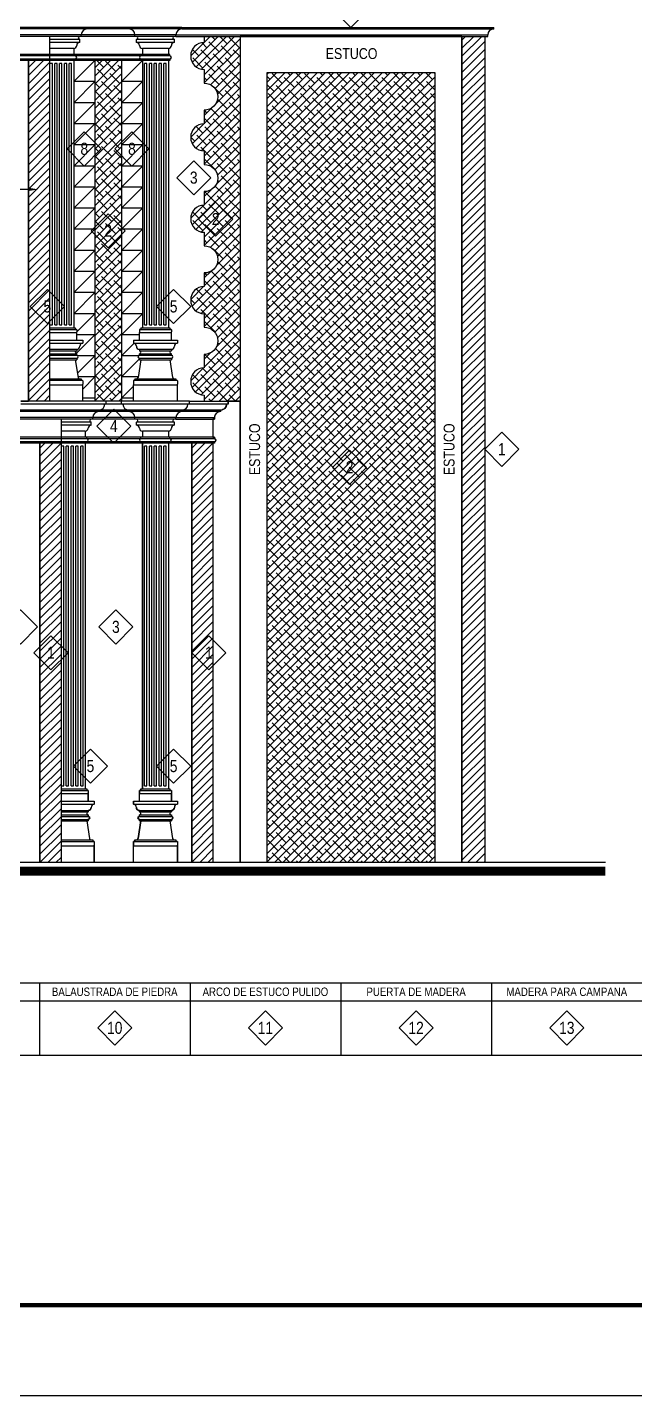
# Model space of a CAD drawing. Header units: millimetres. Extents: x 0 to 273, y 0 to 92.
# Drawn here: x 32.31 to 42.39, y 0 to 22.7 of the extents above; entities that cross this region are included whole.
import ezdxf
from ezdxf.enums import TextEntityAlignment as Align

# ---------------------------------------------------------------- set-up
doc = ezdxf.new("R2010")
doc.units = ezdxf.units.MM
for name, color, linetype in [('Areas', 7, 'Continuous'), ('Ashurados', 8, 'Continuous'), ('FORMATO', 7, 'Continuous'), ('Texto', 7, 'Continuous'), ('Trazo', 7, 'Continuous')]:
    doc.layers.add(name, color=color, linetype=linetype)
doc.styles.add('style4', font='')
doc.styles.get('style4').set_extended_font_data('DaxCondensed')
pattern_1 = [(45, (-145.71266, -76.9695), (-0.06735192, 0.06735192), []), (135, (-145.71266, -76.9695), (-0.202055763, 0.06735192), [0.238125, -0.142875])]
pattern_2 = [(45, (-83.70991, -69.0885), (-0.06735192, 0.06735192), [])]

msp = doc.modelspace()

# ---------------------------------------------------------------- hatches: boundary and pattern name
at = {"layer": 'Ashurados'}
h = msp.add_hatch(dxfattribs=at)
h.set_pattern_fill('ANSI38', color=256, scale=0.03, style=0)
h.paths.add_polyline_path([(35.843, 22.55), (35.248, 22.55), (35.248, 22.45, 1), (35.248, 22), (35.248, 21.775, -1), (35.248, 21.325), (35.248, 21.1, 1), (35.248, 20.65), (35.248, 20.425, -1), (35.248, 19.975), (35.248, 19.75, 1), (35.248, 19.3), (35.248, 19.075, -1), (35.248, 18.625), (35.248, 18.4, 1), (35.248, 17.95), (35.248, 17.725, -1), (35.248, 17.275), (35.248, 17.05, 1), (35.248, 16.6), (35.248, 16.5), (35.643, 16.5), (35.843, 16.5)])
h = msp.add_hatch(dxfattribs=at)
h.set_pattern_fill('ANSI31', color=4, scale=0.03, style=0)
h.set_pattern_definition(pattern_2)
h.paths.add_polyline_path([(39.523, 8.85), (39.903, 8.85), (39.903, 22.55), (39.523, 22.55)])
h = msp.add_hatch(dxfattribs=at)
h.set_pattern_fill('ANSI31', color=4, scale=0.03, style=0)
h.set_pattern_definition(pattern_2)
h.paths.add_polyline_path([(32.683, 22.15), (32.333, 22.15), (32.333, 16.5), (32.683, 16.5)])
h = msp.add_hatch(dxfattribs=at)
h.set_pattern_fill('ANSI38', color=256, scale=0.03, style=0)
h.set_pattern_definition(pattern_1)
h.paths.add_polyline_path([(33.873, 22.15), (33.433, 22.15), (33.433, 16.5), (33.623, 16.5), (33.873, 16.5)])
h = msp.add_hatch(dxfattribs=at)
h.set_pattern_fill('ANSI38', color=256, scale=0.03, style=0)
h.set_pattern_definition(pattern_1)
h.paths.add_polyline_path([(39.073, 21.95), (36.293, 21.95), (36.293, 8.85), (39.073, 8.85)])
h = msp.add_hatch(dxfattribs=at)
h.set_pattern_fill('ANSI31', color=4, scale=0.03, style=0)
h.set_pattern_definition([(45, (-86.22991, -69.0885), (-0.06735192, 0.06735192), [])])
h.paths.add_polyline_path([(32.523, 8.85), (32.873, 8.85), (32.873, 15.8), (32.523, 15.8)])
h = msp.add_hatch(dxfattribs=at)
h.set_pattern_fill('ANSI31', color=4, scale=0.03, style=0)
h.set_pattern_definition(pattern_2)
h.paths.add_polyline_path([(35.043, 8.85), (35.393, 8.85), (35.393, 15.8), (35.043, 15.8)])

# ---------------------------------------------------------------- linework, layer by layer
at = {"layer": 'Areas'}
msp.add_lwpolyline([(36.293, 21.95), (39.073, 21.95), (39.073, 8.85), (39.523, 8.85), (39.523, 22.55), (35.843, 22.55), (35.843, 8.85), (36.293, 8.85)], close=True, dxfattribs=at)
for points in [[(32.203, 16.5), (32.333, 16.5), (32.333, 22.15), (29.538, 22.15)], [(32.003, 8.85), (32.523, 8.85), (32.523, 15.8), (31.878, 15.8)]]:
    msp.add_lwpolyline(points, dxfattribs=at)
for points in [[(35.843, 16.5), (35.643, 16.5), (35.643, 16.45), (35.618, 16.45, -0.414214), (35.518, 16.35), (35.518, 16.325, 0.414214), (35.418, 16.225), (35.418, 16.2), (35.393, 16.2), (35.393, 15.9), (35.418, 15.9), (35.418, 15.875, -1), (35.418, 15.825), (35.418, 15.8), (35.393, 15.8), (35.393, 8.85), (35.843, 8.85)], [(34.223, 15.8), (34.198, 15.8), (33.298, 15.8), (33.273, 15.8), (33.273, 10.065), (33.298, 10.065), (33.298, 10.04), (33.323, 10.04), (33.323, 10), (33.323, 9.86), (33.423, 9.86), (33.423, 9.81, 0.414214), (33.373, 9.76, -0.414214), (33.323, 9.71), (33.323, 9.685, 1), (33.323, 9.635), (33.323, 9.61, -1), (33.323, 9.56), (33.323, 9.535), (33.298, 9.535), (33.344, 9.241, 0.368824), (33.369, 9.22), (33.398, 9.22), (33.398, 9.195), (33.423, 9.195), (33.423, 9.13), (33.423, 8.85), (34.073, 8.85), (34.073, 9.12), (34.073, 9.195), (34.098, 9.195), (34.098, 9.22), (34.126, 9.22, 0.368824), (34.151, 9.241), (34.198, 9.535), (34.173, 9.535), (34.173, 9.56, -1), (34.173, 9.61), (34.173, 9.635, 1), (34.173, 9.685), (34.173, 9.71, -0.414214), (34.123, 9.76, 0.414214), (34.073, 9.81), (34.073, 9.86), (34.173, 9.86), (34.173, 9.99), (34.173, 10.04), (34.198, 10.04), (34.198, 10.065), (34.223, 10.065)], [(35.043, 15.8), (34.678, 15.8), (34.653, 15.8), (34.653, 10.065), (34.678, 10.065), (34.678, 10.04), (34.703, 10.04), (34.703, 10), (34.703, 9.86), (34.803, 9.86), (34.803, 9.81, 0.414214), (34.753, 9.76, -0.414214), (34.703, 9.71), (34.703, 9.685, 1), (34.703, 9.635), (34.703, 9.61, -1), (34.703, 9.56), (34.703, 9.535), (34.678, 9.535), (34.724, 9.241, 0.368824), (34.749, 9.22), (34.778, 9.22), (34.778, 9.195), (34.803, 9.195), (34.803, 9.13), (34.803, 8.85), (35.043, 8.85)]]:
    msp.add_lwpolyline(points, format="xyb", close=True, dxfattribs=at)
at = {"layer": 'FORMATO'}
msp.add_lwpolyline([(0, 0), (68.25, 0), (68.25, 45.75), (0, 45.75)], close=True, dxfattribs=at)
at = {"layer": 'FORMATO', "const_width": 0.075}
msp.add_lwpolyline([(56.025, 1.5), (56.025, 44.25), (1.5, 44.25), (1.5, 1.5)], close=True, dxfattribs=at)
at = {"layer": 'Texto'}
for p, q in [((32.318, 20.012), (32.012, 20.012)), ((10.013, 6.85), (47.513, 6.85)), ((32.513, 6.85), (32.513, 5.65)), ((35.013, 6.85), (35.013, 5.65)), ((37.513, 6.85), (37.513, 5.65)), ((40.013, 6.85), (40.013, 5.65)), ((10.013, 6.55), (47.513, 6.55)), ((10.013, 5.65), (47.513, 5.65))]:
    msp.add_line(p, q, dxfattribs=at)
for points in [[(37.395, 22.983), (37.678, 23.266), (37.961, 22.983), (37.678, 22.7)], [(32.975, 20.683), (33.258, 20.966), (33.54, 20.683), (33.258, 20.4)], [(33.765, 20.683), (34.048, 20.966), (34.33, 20.683), (34.048, 20.4)], [(34.791, 20.206), (35.074, 20.488), (35.356, 20.206), (35.074, 19.923)], [(35.154, 19.519), (35.437, 19.801), (35.72, 19.519), (35.437, 19.236)], [(33.37, 19.325), (33.653, 19.608), (33.935, 19.325), (33.653, 19.042)], [(32.362, 18.069), (32.645, 18.351), (32.928, 18.069), (32.645, 17.786)], [(34.458, 18.069), (34.74, 18.351), (35.023, 18.069), (34.74, 17.786)], [(33.465, 16.083), (33.748, 16.366), (34.03, 16.083), (33.748, 15.8)], [(39.903, 15.7), (40.185, 15.983), (40.468, 15.7), (40.185, 15.417)], [(37.376, 15.4), (37.659, 15.683), (37.942, 15.4), (37.659, 15.117)], [(31.916, 12.752), (32.198, 13.035), (32.481, 12.752), (32.198, 12.469)], [(33.499, 12.752), (33.782, 13.035), (34.065, 12.752), (33.782, 12.469)], [(32.422, 12.325), (32.705, 12.608), (32.988, 12.325), (32.705, 12.042)], [(35.043, 12.325), (35.325, 12.608), (35.608, 12.325), (35.325, 12.042)], [(33.078, 10.443), (33.36, 10.726), (33.643, 10.443), (33.36, 10.16)], [(34.458, 10.443), (34.74, 10.726), (35.023, 10.443), (34.74, 10.16)], [(33.48, 6.1), (33.763, 6.383), (34.045, 6.1), (33.763, 5.817)], [(35.98, 6.1), (36.263, 6.383), (36.545, 6.1), (36.263, 5.817)], [(38.48, 6.1), (38.763, 6.383), (39.045, 6.1), (38.763, 5.817)], [(40.98, 6.1), (41.263, 6.383), (41.545, 6.1), (41.263, 5.817)]]:
    msp.add_lwpolyline(points, close=True, dxfattribs=at)
msp.add_solid([(32.318, 20.042), (32.318, 19.982), (32.498, 20.012)], dxfattribs=at)
at = {"layer": 'Trazo', "color": 4}
for p, q in [((33.208, 22.575), (29.638, 22.575)), ((33.208, 22.55), (29.638, 22.55)), ((33.308, 22.7), (29.738, 22.7)), ((33.308, 22.675), (29.738, 22.675)), ((33.208, 22.55), (33.208, 22.575)), ((34.098, 22.575), (33.208, 22.575)), ((34.098, 22.55), (33.208, 22.55)), ((33.308, 22.675), (33.308, 22.7)), ((33.998, 22.7), (33.308, 22.7)), ((33.998, 22.675), (33.308, 22.675)), ((34.778, 22.575), (39.953, 22.575)), ((34.778, 22.55), (39.953, 22.55)), ((34.878, 22.7), (40.053, 22.7)), ((34.878, 22.675), (40.053, 22.675)), ((39.953, 22.55), (39.953, 22.575)), ((40.053, 22.675), (40.053, 22.7)), ((32.683, 22.25), (29.538, 22.25)), ((34.198, 22.25), (33.108, 22.25)), ((32.683, 22.225), (29.538, 22.225)), ((32.683, 22.175), (29.538, 22.175)), ((32.683, 22.15), (29.538, 22.15)), ((34.198, 22.225), (33.108, 22.225)), ((34.198, 22.175), (33.108, 22.175)), ((34.198, 22.15), (33.108, 22.15)), ((33.498, 16.35), (32.078, 16.35)), ((33.623, 16.5), (32.203, 16.5)), ((33.623, 16.45), (32.203, 16.45)), ((33.498, 16.325), (33.498, 16.35)), ((33.998, 16.35), (33.498, 16.35)), ((33.623, 16.45), (33.623, 16.5)), ((33.873, 16.5), (33.623, 16.5)), ((33.873, 16.45), (33.623, 16.45)), ((35.518, 16.35), (34.878, 16.35)), ((35.003, 16.5), (35.643, 16.5)), ((35.643, 16.45), (35.003, 16.45)), ((35.518, 16.325), (35.518, 16.35)), ((35.643, 16.45), (35.643, 16.5)), ((33.398, 16.225), (31.978, 16.225)), ((33.398, 16.2), (31.978, 16.2)), ((33.498, 16.325), (32.078, 16.325)), ((33.398, 16.2), (33.398, 16.225)), ((34.098, 16.225), (33.398, 16.225)), ((34.098, 16.2), (33.398, 16.2)), ((33.998, 16.325), (33.498, 16.325)), ((34.778, 16.225), (35.418, 16.225)), ((34.778, 16.2), (35.418, 16.2)), ((35.518, 16.325), (34.878, 16.325)), ((35.418, 16.2), (35.418, 16.225)), ((32.873, 15.9), (31.878, 15.9)), ((34.198, 15.9), (33.298, 15.9)), ((35.418, 15.9), (34.678, 15.9)), ((35.418, 15.875), (35.418, 15.9)), ((32.873, 15.875), (31.878, 15.875)), ((32.873, 15.825), (31.878, 15.825)), ((32.873, 15.8), (31.878, 15.8)), ((34.198, 15.875), (33.298, 15.875)), ((34.198, 15.825), (33.298, 15.825)), ((34.198, 15.8), (33.298, 15.8)), ((35.418, 15.875), (34.678, 15.875)), ((35.418, 15.825), (34.678, 15.825)), ((35.418, 15.8), (34.678, 15.8)), ((35.418, 15.825), (35.418, 15.8))]:
    msp.add_line(p, q, dxfattribs=at)
at = {"layer": 'Trazo'}
for p, q in [((32.683, 22.55), (32.683, 16.5)), ((33.183, 22.5), (32.683, 22.5)), ((33.183, 22.45), (33.183, 22.5)), ((34.878, 22.7), (33.998, 22.7)), ((33.998, 22.675), (33.998, 22.7)), ((34.878, 22.675), (33.998, 22.675)), ((34.778, 22.575), (34.098, 22.575)), ((34.098, 22.55), (34.098, 22.575)), ((34.778, 22.55), (34.098, 22.55)), ((34.753, 22.5), (34.123, 22.5)), ((34.123, 22.45), (34.123, 22.5)), ((34.753, 22.45), (34.753, 22.5)), ((34.778, 22.55), (34.778, 22.575)), ((34.878, 22.675), (34.878, 22.7)), ((39.903, 22.55), (39.903, 8.85)), ((33.183, 22.45), (32.683, 22.45)), ((33.083, 22.35), (32.683, 22.35)), ((33.108, 22.25), (32.683, 22.25)), ((33.083, 22.35), (33.083, 22.25)), ((33.108, 22.225), (33.108, 22.25)), ((34.753, 22.45), (34.123, 22.45)), ((34.678, 22.25), (34.198, 22.25)), ((34.198, 22.225), (34.198, 22.25)), ((34.653, 22.35), (34.223, 22.35)), ((34.223, 22.35), (34.223, 22.25)), ((34.653, 22.35), (34.653, 22.25)), ((34.678, 22.225), (34.678, 22.25)), ((33.108, 22.225), (32.683, 22.225)), ((33.108, 22.175), (32.683, 22.175)), ((33.108, 22.15), (32.683, 22.15)), ((32.728, 22.1), (32.688, 22.1)), ((32.688, 17.765), (32.688, 22.1)), ((32.728, 17.765), (32.728, 22.1)), ((32.808, 22.1), (32.768, 22.1)), ((32.768, 17.765), (32.768, 22.1)), ((32.808, 17.765), (32.808, 22.1)), ((32.888, 22.1), (32.848, 22.1)), ((32.848, 17.765), (32.848, 22.1)), ((32.888, 17.765), (32.888, 22.1)), ((32.968, 22.1), (32.928, 22.1)), ((32.928, 17.765), (32.928, 22.1)), ((32.968, 17.765), (32.968, 22.1)), ((33.048, 22.1), (33.008, 22.1)), ((33.008, 17.765), (33.008, 22.1)), ((33.048, 17.765), (33.048, 22.1)), ((33.083, 22.15), (33.083, 17.715)), ((33.108, 22.175), (33.108, 22.15)), ((34.678, 22.225), (34.198, 22.225)), ((34.678, 22.175), (34.198, 22.175)), ((34.198, 22.175), (34.198, 22.15)), ((34.678, 22.15), (34.198, 22.15)), ((34.223, 22.15), (34.223, 17.715)), ((34.298, 22.1), (34.258, 22.1)), ((34.258, 17.765), (34.258, 22.1)), ((34.298, 17.765), (34.298, 22.1)), ((34.378, 22.1), (34.338, 22.1)), ((34.338, 17.765), (34.338, 22.1)), ((34.378, 17.765), (34.378, 22.1)), ((34.458, 22.1), (34.418, 22.1)), ((34.418, 17.765), (34.418, 22.1)), ((34.458, 17.765), (34.458, 22.1)), ((34.538, 22.1), (34.498, 22.1)), ((34.498, 17.765), (34.498, 22.1)), ((34.538, 17.765), (34.538, 22.1)), ((34.618, 22.1), (34.578, 22.1)), ((34.578, 17.765), (34.578, 22.1)), ((34.618, 17.765), (34.618, 22.1)), ((34.653, 22.15), (34.653, 17.715)), ((34.678, 22.175), (34.678, 22.15)), ((32.683, 17.715), (33.108, 17.715)), ((32.688, 17.765), (32.728, 17.765)), ((32.768, 17.765), (32.808, 17.765)), ((32.848, 17.765), (32.888, 17.765)), ((32.928, 17.765), (32.968, 17.765)), ((33.008, 17.765), (33.048, 17.765)), ((33.108, 17.715), (33.108, 17.69)), ((34.198, 17.715), (34.678, 17.715)), ((34.198, 17.715), (34.198, 17.69)), ((34.258, 17.765), (34.298, 17.765)), ((34.338, 17.765), (34.378, 17.765)), ((34.418, 17.765), (34.458, 17.765)), ((34.498, 17.765), (34.538, 17.765)), ((34.578, 17.765), (34.618, 17.765)), ((34.678, 17.715), (34.678, 17.69)), ((32.683, 17.69), (33.123, 17.69)), ((32.683, 17.64), (33.133, 17.64)), ((32.683, 17.51), (33.233, 17.51)), ((33.133, 17.68), (33.133, 17.65)), ((33.133, 17.51), (33.133, 17.64)), ((33.233, 17.51), (33.233, 17.46)), ((34.073, 17.51), (34.803, 17.51)), ((34.073, 17.51), (34.073, 17.46)), ((34.173, 17.68), (34.173, 17.65)), ((34.173, 17.64), (34.703, 17.64)), ((34.173, 17.51), (34.173, 17.64)), ((34.183, 17.69), (34.693, 17.69)), ((34.703, 17.68), (34.703, 17.65)), ((34.703, 17.51), (34.703, 17.64)), ((34.803, 17.51), (34.803, 17.46)), ((32.683, 17.46), (33.233, 17.46)), ((32.683, 17.36), (33.133, 17.36)), ((32.683, 17.335), (33.133, 17.335)), ((32.683, 17.285), (33.133, 17.285)), ((32.683, 17.26), (33.133, 17.26)), ((33.133, 17.36), (33.133, 17.335)), ((33.133, 17.26), (33.133, 17.285)), ((34.073, 17.46), (34.803, 17.46)), ((34.173, 17.36), (34.703, 17.36)), ((34.173, 17.36), (34.173, 17.335)), ((34.173, 17.335), (34.703, 17.335)), ((34.173, 17.285), (34.703, 17.285)), ((34.173, 17.26), (34.173, 17.285)), ((34.173, 17.26), (34.703, 17.26)), ((34.703, 17.36), (34.703, 17.335)), ((34.703, 17.26), (34.703, 17.285)), ((32.683, 17.21), (33.133, 17.21)), ((32.683, 17.185), (33.133, 17.185)), ((33.108, 17.185), (33.154, 16.891)), ((33.133, 17.21), (33.133, 17.185)), ((34.198, 17.185), (34.151, 16.891)), ((34.173, 17.21), (34.703, 17.21)), ((34.173, 17.21), (34.173, 17.185)), ((34.173, 17.185), (34.703, 17.185)), ((34.678, 17.185), (34.724, 16.891)), ((34.703, 17.21), (34.703, 17.185)), ((32.683, 16.87), (33.208, 16.87)), ((32.683, 16.845), (33.223, 16.845)), ((33.208, 16.87), (33.208, 16.845)), ((33.233, 16.835), (33.233, 16.78)), ((34.073, 16.835), (34.073, 16.78)), ((34.083, 16.845), (34.793, 16.845)), ((34.098, 16.87), (34.778, 16.87)), ((34.098, 16.87), (34.098, 16.845)), ((34.778, 16.87), (34.778, 16.845)), ((34.803, 16.835), (34.803, 16.78)), ((32.683, 16.77), (33.233, 16.77)), ((33.233, 16.5), (33.233, 16.77)), ((34.073, 16.77), (34.803, 16.77)), ((34.073, 16.5), (34.073, 16.77)), ((34.803, 16.5), (34.803, 16.77)), ((35.003, 16.5), (33.873, 16.5)), ((33.873, 16.45), (33.873, 16.5)), ((35.003, 16.45), (33.873, 16.45)), ((34.878, 16.35), (33.998, 16.35)), ((33.998, 16.325), (33.998, 16.35)), ((34.878, 16.325), (34.878, 16.35)), ((35.003, 16.45), (35.003, 16.5)), ((35.643, 16.5), (35.843, 16.5)), ((32.873, 16.2), (32.873, 8.85)), ((33.373, 16.15), (32.873, 16.15)), ((33.373, 16.1), (33.373, 16.15)), ((34.878, 16.325), (33.998, 16.325)), ((34.778, 16.225), (34.098, 16.225)), ((34.098, 16.2), (34.098, 16.225)), ((34.778, 16.2), (34.098, 16.2)), ((34.753, 16.15), (34.123, 16.15)), ((34.123, 16.1), (34.123, 16.15)), ((34.753, 16.1), (34.753, 16.15)), ((34.778, 16.2), (34.778, 16.225)), ((35.393, 16.2), (35.393, 15.9)), ((33.373, 16.1), (32.873, 16.1)), ((33.273, 16), (32.873, 16)), ((33.298, 15.9), (32.873, 15.9)), ((33.273, 16), (33.273, 15.9)), ((33.298, 15.875), (33.298, 15.9)), ((34.753, 16.1), (34.123, 16.1)), ((34.678, 15.9), (34.198, 15.9)), ((34.198, 15.875), (34.198, 15.9)), ((34.653, 16), (34.223, 16)), ((34.223, 16), (34.223, 15.9)), ((34.653, 16), (34.653, 15.9)), ((34.678, 15.875), (34.678, 15.9)), ((33.298, 15.875), (32.873, 15.875)), ((33.298, 15.825), (32.873, 15.825)), ((33.298, 15.8), (32.873, 15.8)), ((32.918, 15.75), (32.878, 15.75)), ((32.878, 10.115), (32.878, 15.75)), ((32.918, 10.115), (32.918, 15.75)), ((32.998, 15.75), (32.958, 15.75)), ((32.958, 10.115), (32.958, 15.75)), ((32.998, 10.115), (32.998, 15.75)), ((33.078, 15.75), (33.038, 15.75)), ((33.038, 10.115), (33.038, 15.75)), ((33.078, 10.115), (33.078, 15.75)), ((33.158, 15.75), (33.118, 15.75)), ((33.118, 10.115), (33.118, 15.75)), ((33.158, 10.115), (33.158, 15.75)), ((33.238, 15.75), (33.198, 15.75)), ((33.198, 10.115), (33.198, 15.75)), ((33.238, 10.115), (33.238, 15.75)), ((33.273, 15.8), (33.273, 10.065)), ((33.298, 15.825), (33.298, 15.8)), ((34.678, 15.875), (34.198, 15.875)), ((34.678, 15.825), (34.198, 15.825)), ((34.198, 15.825), (34.198, 15.8)), ((34.678, 15.8), (34.198, 15.8)), ((34.223, 15.8), (34.223, 10.065)), ((34.298, 15.75), (34.258, 15.75)), ((34.258, 10.115), (34.258, 15.75)), ((34.298, 10.115), (34.298, 15.75)), ((34.378, 15.75), (34.338, 15.75)), ((34.338, 10.115), (34.338, 15.75)), ((34.378, 10.115), (34.378, 15.75)), ((34.458, 15.75), (34.418, 15.75)), ((34.418, 10.115), (34.418, 15.75)), ((34.458, 10.115), (34.458, 15.75)), ((34.538, 15.75), (34.498, 15.75)), ((34.498, 10.115), (34.498, 15.75)), ((34.538, 10.115), (34.538, 15.75)), ((34.618, 15.75), (34.578, 15.75)), ((34.578, 10.115), (34.578, 15.75)), ((34.618, 10.115), (34.618, 15.75)), ((34.653, 15.8), (34.653, 10.065)), ((34.678, 15.825), (34.678, 15.8)), ((35.393, 15.8), (35.393, 8.85)), ((32.873, 10.065), (33.298, 10.065)), ((32.873, 10.04), (33.313, 10.04)), ((32.873, 9.99), (33.323, 9.99)), ((32.878, 10.115), (32.918, 10.115)), ((32.958, 10.115), (32.998, 10.115)), ((33.038, 10.115), (33.078, 10.115)), ((33.118, 10.115), (33.158, 10.115)), ((33.198, 10.115), (33.238, 10.115)), ((33.298, 10.065), (33.298, 10.04)), ((33.323, 10.03), (33.323, 10)), ((33.323, 9.86), (33.323, 9.99)), ((34.173, 10.03), (34.173, 10)), ((34.173, 9.99), (34.703, 9.99)), ((34.173, 9.86), (34.173, 9.99)), ((34.183, 10.04), (34.693, 10.04)), ((34.198, 10.065), (34.678, 10.065)), ((34.198, 10.065), (34.198, 10.04)), ((34.258, 10.115), (34.298, 10.115)), ((34.338, 10.115), (34.378, 10.115)), ((34.418, 10.115), (34.458, 10.115)), ((34.498, 10.115), (34.538, 10.115)), ((34.578, 10.115), (34.618, 10.115)), ((34.678, 10.065), (34.678, 10.04)), ((34.703, 10.03), (34.703, 10)), ((34.703, 9.86), (34.703, 9.99)), ((32.873, 9.86), (33.423, 9.86)), ((32.873, 9.81), (33.423, 9.81)), ((33.423, 9.86), (33.423, 9.81)), ((34.073, 9.86), (34.803, 9.86)), ((34.073, 9.86), (34.073, 9.81)), ((34.073, 9.81), (34.803, 9.81)), ((34.803, 9.86), (34.803, 9.81)), ((32.873, 9.71), (33.323, 9.71)), ((32.873, 9.685), (33.323, 9.685)), ((32.873, 9.635), (33.323, 9.635)), ((32.873, 9.61), (33.323, 9.61)), ((32.873, 9.56), (33.323, 9.56)), ((32.873, 9.535), (33.323, 9.535)), ((33.298, 9.535), (33.344, 9.241)), ((33.323, 9.71), (33.323, 9.685)), ((33.323, 9.61), (33.323, 9.635)), ((33.323, 9.56), (33.323, 9.535)), ((34.198, 9.535), (34.151, 9.241)), ((34.173, 9.71), (34.703, 9.71)), ((34.173, 9.71), (34.173, 9.685)), ((34.173, 9.685), (34.703, 9.685)), ((34.173, 9.635), (34.703, 9.635)), ((34.173, 9.61), (34.173, 9.635)), ((34.173, 9.61), (34.703, 9.61)), ((34.173, 9.56), (34.703, 9.56)), ((34.173, 9.56), (34.173, 9.535)), ((34.173, 9.535), (34.703, 9.535)), ((34.678, 9.535), (34.724, 9.241)), ((34.703, 9.71), (34.703, 9.685)), ((34.703, 9.61), (34.703, 9.635)), ((34.703, 9.56), (34.703, 9.535)), ((32.873, 9.22), (33.398, 9.22)), ((32.873, 9.195), (33.413, 9.195)), ((32.873, 9.12), (33.423, 9.12)), ((33.398, 9.22), (33.398, 9.195)), ((33.423, 9.185), (33.423, 9.13)), ((33.423, 8.85), (33.423, 9.12)), ((34.073, 9.185), (34.073, 9.13)), ((34.073, 9.12), (34.803, 9.12)), ((34.073, 8.85), (34.073, 9.12)), ((34.083, 9.195), (34.793, 9.195)), ((34.098, 9.22), (34.778, 9.22)), ((34.098, 9.22), (34.098, 9.195)), ((34.778, 9.22), (34.778, 9.195)), ((34.803, 9.185), (34.803, 9.13)), ((34.803, 8.85), (34.803, 9.12)), ((15.623, 8.85), (41.903, 8.85))]:
    msp.add_line(p, q, dxfattribs=at)
at = {"layer": 'Trazo', "color": 8}
for p, q in [((35.843, 22.55), (35.843, 8.85)), ((39.523, 22.55), (39.523, 8.85)), ((32.333, 22.15), (32.333, 16.5)), ((33.433, 22.15), (33.083, 21.8)), ((33.433, 22.15), (33.433, 16.5)), ((33.873, 22.15), (33.873, 16.5)), ((34.223, 22.15), (33.873, 21.8)), ((33.433, 21.8), (33.083, 21.8)), ((33.433, 21.8), (33.083, 21.45)), ((34.223, 21.8), (33.873, 21.8)), ((34.223, 21.8), (33.873, 21.45)), ((36.293, 8.85), (36.293, 21.95)), ((36.293, 21.95), (39.073, 21.95)), ((39.073, 21.95), (39.073, 8.85)), ((33.433, 21.45), (33.083, 21.45)), ((33.433, 21.45), (33.083, 21.1)), ((34.223, 21.45), (33.873, 21.45)), ((34.223, 21.45), (33.873, 21.1)), ((33.433, 21.1), (33.083, 21.1)), ((33.433, 21.1), (33.083, 20.75)), ((34.223, 21.1), (33.873, 21.1)), ((34.223, 21.1), (33.873, 20.75)), ((33.433, 20.75), (33.083, 20.75)), ((33.433, 20.75), (33.083, 20.4)), ((34.223, 20.75), (33.873, 20.75)), ((34.223, 20.75), (33.873, 20.4)), ((33.433, 20.4), (33.083, 20.4)), ((33.433, 20.4), (33.083, 20.05)), ((34.223, 20.4), (33.873, 20.4)), ((34.223, 20.4), (33.873, 20.05)), ((33.433, 20.05), (33.083, 20.05)), ((33.433, 20.05), (33.083, 19.7)), ((34.223, 20.05), (33.873, 20.05)), ((34.223, 20.05), (33.873, 19.7)), ((33.433, 19.7), (33.083, 19.7)), ((33.433, 19.7), (33.083, 19.35)), ((34.223, 19.7), (33.873, 19.7)), ((34.223, 19.7), (33.873, 19.35)), ((33.433, 19.35), (33.083, 19.35)), ((33.433, 19.35), (33.083, 19)), ((34.223, 19.35), (33.873, 19.35)), ((34.223, 19.35), (33.873, 19)), ((33.433, 19), (33.083, 19)), ((33.433, 19), (33.083, 18.65)), ((34.223, 19), (33.873, 19)), ((34.223, 19), (33.873, 18.65)), ((33.433, 18.65), (33.083, 18.65)), ((33.433, 18.65), (33.083, 18.3)), ((34.223, 18.65), (33.873, 18.65)), ((34.223, 18.65), (33.873, 18.3)), ((33.433, 18.3), (33.083, 18.3)), ((33.433, 18.3), (33.083, 17.95)), ((34.223, 18.3), (33.873, 18.3)), ((34.223, 18.3), (33.873, 17.95)), ((33.433, 17.95), (33.083, 17.95)), ((33.433, 17.95), (33.133, 17.65)), ((34.223, 17.95), (33.873, 17.95)), ((34.223, 17.95), (33.873, 17.6)), ((33.433, 17.6), (33.121, 17.288)), ((33.433, 17.6), (33.133, 17.6)), ((34.173, 17.6), (33.873, 17.6)), ((34.083, 17.46), (33.873, 17.25)), ((33.433, 17.25), (33.143, 16.961)), ((33.433, 17.25), (33.153, 17.25)), ((34.153, 17.25), (33.873, 17.25)), ((34.173, 17.2), (33.873, 16.9)), ((33.433, 16.9), (33.153, 16.9)), ((33.433, 16.9), (33.233, 16.7)), ((34.152, 16.9), (33.873, 16.9)), ((34.073, 16.75), (33.873, 16.55)), ((33.433, 16.55), (33.233, 16.55)), ((34.073, 16.55), (33.873, 16.55)), ((32.523, 15.8), (32.523, 8.85)), ((35.043, 15.8), (35.043, 8.85))]:
    msp.add_line(p, q, dxfattribs=at)
msp.add_lwpolyline([(35.248, 22.55), (35.248, 22.45, 1), (35.248, 22), (35.248, 21.775, -1), (35.248, 21.325), (35.248, 21.1, 1), (35.248, 20.65), (35.248, 20.425, -1), (35.248, 19.975), (35.248, 19.75, 1), (35.248, 19.3), (35.248, 19.075, -1), (35.248, 18.625), (35.248, 18.4, 1), (35.248, 17.95), (35.248, 17.725, -1), (35.248, 17.275), (35.248, 17.05, 1), (35.248, 16.6), (35.248, 16.5)], format="xyb", dxfattribs=at)
at = {"layer": 'Trazo', "const_width": 0.15}
msp.add_lwpolyline([(15.623, 8.7), (41.903, 8.7)], dxfattribs=at)
at = {"layer": 'Trazo'}
for centre, radius, start, end in [((33.183, 22.525), 0.025, 90, 270), ((33.998, 22.575), 0.1, 0, 90), ((34.123, 22.525), 0.025, 270, 90), ((34.753, 22.525), 0.025, 90, 270), ((34.878, 22.575), 0.1, 90, 180), ((33.083, 22.4), 0.05, 270, 0), ((33.183, 22.4), 0.05, 90, 180), ((34.123, 22.4), 0.05, 0, 90), ((34.223, 22.4), 0.05, 180, 270), ((34.653, 22.4), 0.05, 270, 0), ((34.753, 22.4), 0.05, 90, 180), ((33.108, 22.2), 0.025, 270, 90), ((34.198, 22.2), 0.025, 90, 270), ((34.678, 22.2), 0.025, 270, 90), ((33.123, 17.68), 0.01, 0, 90), ((33.123, 17.65), 0.01, 270, 0), ((34.183, 17.68), 0.01, 90, 180), ((34.183, 17.65), 0.01, 180, 270), ((34.693, 17.68), 0.01, 0, 90), ((34.693, 17.65), 0.01, 270, 0), ((33.133, 17.31), 0.025, 90, 270), ((33.133, 17.41), 0.05, 270, 0), ((33.133, 17.235), 0.025, 270, 90), ((33.233, 17.41), 0.05, 90, 180), ((34.073, 17.41), 0.05, 0, 90), ((34.173, 17.41), 0.05, 180, 270), ((34.173, 17.235), 0.025, 90, 270), ((34.173, 17.31), 0.025, 270, 90), ((34.703, 17.31), 0.025, 90, 270), ((34.703, 17.41), 0.05, 270, 0), ((34.703, 17.235), 0.025, 270, 90), ((34.803, 17.41), 0.05, 90, 180), ((33.179, 16.895), 0.025, 189.0193, 270), ((33.223, 16.835), 0.01, 0, 90), ((34.083, 16.835), 0.01, 90, 180), ((34.126, 16.895), 0.025, 270, 350.9807), ((34.749, 16.895), 0.025, 189.0193, 270), ((34.793, 16.835), 0.01, 0, 90), ((33.223, 16.78), 0.01, 270, 0), ((34.083, 16.78), 0.01, 180, 270), ((34.793, 16.78), 0.01, 270, 0), ((33.998, 16.45), 0.1, 180, 270), ((34.878, 16.45), 0.1, 270, 0), ((33.373, 16.175), 0.025, 90, 270), ((33.998, 16.225), 0.1, 0, 90), ((34.123, 16.175), 0.025, 270, 90), ((34.753, 16.175), 0.025, 90, 270), ((34.878, 16.225), 0.1, 90, 180), ((33.273, 16.05), 0.05, 270, 0), ((33.373, 16.05), 0.05, 90, 180), ((34.123, 16.05), 0.05, 0, 90), ((34.223, 16.05), 0.05, 180, 270), ((34.653, 16.05), 0.05, 270, 0), ((34.753, 16.05), 0.05, 90, 180), ((33.298, 15.85), 0.025, 270, 90), ((34.198, 15.85), 0.025, 90, 270), ((34.678, 15.85), 0.025, 270, 90), ((33.313, 10.03), 0.01, 0, 90), ((33.313, 10), 0.01, 270, 0), ((34.183, 10.03), 0.01, 90, 180), ((34.183, 10), 0.01, 180, 270), ((34.693, 10.03), 0.01, 0, 90), ((34.693, 10), 0.01, 270, 0), ((33.423, 9.76), 0.05, 90, 180), ((34.073, 9.76), 0.05, 0, 90), ((34.803, 9.76), 0.05, 90, 180), ((33.323, 9.66), 0.025, 90, 270), ((33.323, 9.76), 0.05, 270, 0), ((33.323, 9.585), 0.025, 270, 90), ((34.173, 9.76), 0.05, 180, 270), ((34.173, 9.585), 0.025, 90, 270), ((34.173, 9.66), 0.025, 270, 90), ((34.703, 9.66), 0.025, 90, 270), ((34.703, 9.76), 0.05, 270, 0), ((34.703, 9.585), 0.025, 270, 90), ((33.369, 9.245), 0.025, 189.0193, 270), ((33.413, 9.185), 0.01, 0, 90), ((33.413, 9.13), 0.01, 270, 0), ((34.083, 9.185), 0.01, 90, 180), ((34.083, 9.13), 0.01, 180, 270), ((34.126, 9.245), 0.025, 270, 350.9807), ((34.749, 9.245), 0.025, 189.0193, 270), ((34.793, 9.185), 0.01, 0, 90), ((34.793, 9.13), 0.01, 270, 0)]:
    msp.add_arc(centre, radius, start, end, dxfattribs=at)
at = {"layer": 'Trazo', "color": 4}
for centre, radius, start, end in [((33.308, 22.575), 0.1, 90, 180), ((40.053, 22.575), 0.1, 90, 180), ((33.498, 16.45), 0.1, 270, 0), ((35.518, 16.45), 0.1, 270, 0), ((33.498, 16.225), 0.1, 90, 180), ((35.518, 16.225), 0.1, 90, 180), ((35.418, 15.85), 0.025, 270, 90)]:
    msp.add_arc(centre, radius, start, end, dxfattribs=at)

# ---------------------------------------------------------------- texts
at = {"layer": 'Texto', "style": 'style4'}
for s, height, p in [('ESTUCO', 0.18, (37.692, 22.175)), ('8', 0.2, (33.258, 20.585)), ('8', 0.2, (34.048, 20.585)), ('3', 0.2, (35.074, 20.107)), ('2', 0.2, (35.437, 19.42)), ('2', 0.2, (33.653, 19.227)), ('5', 0.2, (32.645, 17.97)), ('5', 0.2, (34.74, 17.97)), ('4', 0.2, (33.748, 15.985)), ('1', 0.2, (40.185, 15.602)), ('2', 0.2, (37.659, 15.302)), ('3', 0.2, (33.782, 12.654)), ('1', 0.2, (32.705, 12.227)), ('1', 0.2, (35.325, 12.227)), ('5', 0.2, (33.36, 10.345)), ('5', 0.2, (34.74, 10.345)), ('BALAUSTRADA DE PIEDRA', 0.14, (33.763, 6.63)), ('ARCO DE ESTUCO PULIDO', 0.14, (36.263, 6.63)), ('PUERTA DE MADERA', 0.14, (38.763, 6.63)), ('MADERA PARA CAMPANA', 0.14, (41.263, 6.63)), ('10', 0.2, (33.763, 6.002)), ('11', 0.2, (36.263, 6.002)), ('12', 0.2, (38.763, 6.002)), ('13', 0.2, (41.263, 6.002))]:
    msp.add_text(s, height=height, dxfattribs=at).set_placement(p, align=Align.CENTER)
for p in [(36.174, 15.7), (39.4, 15.7)]:
    msp.add_text('ESTUCO', height=0.18, rotation=90, dxfattribs=at).set_placement(p, align=Align.CENTER)

doc.saveas('drawing.dxf')
